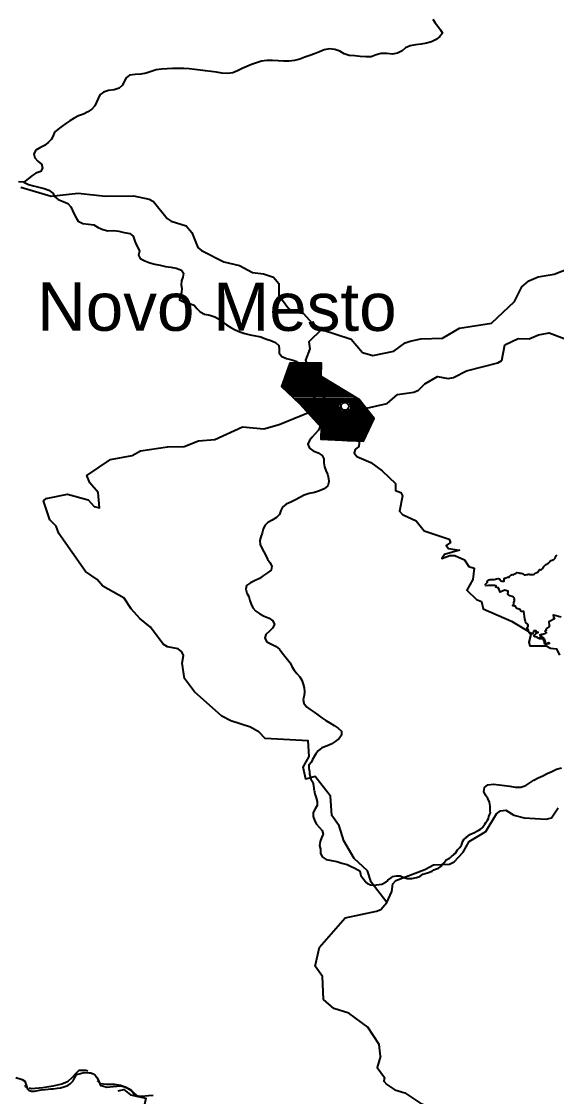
# Model space of a CAD drawing. Header units: metres. Extents: x 13.21 to 19.52, y 42.14 to 46.62.
# Drawn here: x 15.022 to 15.271, y 45.483 to 45.984 of the extents above; entities that cross this region are included whole.
import ezdxf

# ---------------------------------------------------------------- set-up
doc = ezdxf.new("R2010")
doc.units = ezdxf.units.M
doc.header["$MEASUREMENT"] = 0
for name, color, linetype in [('CESTE', 5, 'Continuous'), ('grad_ino', 252, 'Continuous'), ('hr', 9, 'Continuous'), ('naziv_ino', 252, 'Continuous'), ('PRUGE', 7, 'Continuous'), ('RIJEKE', 4, 'Continuous')]:
    doc.layers.add(name, color=color, linetype=linetype)
doc.styles.get("Standard").update_dxf_attribs({"font": 'arial.ttf'})

# ---------------------------------------------------------------- blocks, each defined once
blk = doc.blocks.new('*X62')
at = {"color": 0}
for p, q in [((15.14596, 45.82297), (15.16129, 45.82295)), ((15.14629, 45.82387), (15.1613, 45.82385)), ((15.14661, 45.82477), (15.16132, 45.82475)), ((15.144, 45.81758), (15.16286, 45.81755)), ((15.14433, 45.81847), (15.16138, 45.81845)), ((15.14466, 45.81937), (15.16123, 45.81935)), ((15.14498, 45.82027), (15.16124, 45.82025)), ((15.14531, 45.82117), (15.16126, 45.82115)), ((15.14564, 45.82207), (15.16127, 45.82205)), ((15.1427, 45.81398), (15.16881, 45.81394)), ((15.14302, 45.81488), (15.16732, 45.81484)), ((15.14335, 45.81578), (15.16584, 45.81575)), ((15.14359, 45.81308), (15.17029, 45.81304)), ((15.14368, 45.81668), (15.16435, 45.81665)), ((15.14454, 45.81218), (15.17178, 45.81214)), ((15.14548, 45.81128), (15.17327, 45.81124)), ((15.14643, 45.81037), (15.17475, 45.81033)), ((15.14738, 45.80947), (15.17624, 45.80943)), ((15.14832, 45.80857), (15.17772, 45.80853)), ((15.14927, 45.80767), (15.17903, 45.80763)), ((15.15021, 45.80677), (15.17974, 45.80673)), ((15.15116, 45.80587), (15.17032, 45.80584)), ((15.15199, 45.80497), (15.16966, 45.80494)), ((15.15281, 45.80407), (15.16974, 45.80404)), ((15.15363, 45.80317), (15.17068, 45.80314)), ((15.17368, 45.80314), (15.18256, 45.80312)), ((15.17406, 45.80584), (15.18044, 45.80583)), ((15.17463, 45.80404), (15.18185, 45.80402)), ((15.17471, 45.80493), (15.18115, 45.80492)), ((15.15445, 45.80227), (15.18326, 45.80222)), ((15.15527, 45.80136), (15.18397, 45.80132)), ((15.15609, 45.80046), (15.18468, 45.80042)), ((15.1569, 45.79956), (15.18538, 45.79952)), ((15.15772, 45.79866), (15.18568, 45.79862)), ((15.15854, 45.79776), (15.18526, 45.79772)), ((15.15936, 45.79686), (15.18484, 45.79682)), ((15.16018, 45.79596), (15.18442, 45.79592)), ((15.161, 45.79506), (15.184, 45.79502)), ((15.16111, 45.79326), (15.18316, 45.79322)), ((15.16113, 45.79416), (15.18358, 45.79412)), ((15.16102, 45.78966), (15.18148, 45.78963)), ((15.16104, 45.79056), (15.1819, 45.79053)), ((15.16107, 45.79146), (15.18232, 45.79143)), ((15.16109, 45.79236), (15.18274, 45.79233)), ((15.17329, 45.78874), (15.18106, 45.78873))]:
    blk.add_line(p, q, dxfattribs=at)

msp = doc.modelspace()

# ---------------------------------------------------------------- linework, layer by layer
at = {"layer": 'CESTE'}
msp.add_line((15.17014, 45.80347), (15.17571, 45.80175), dxfattribs=at)
for points in [[(15.02126, 45.90659), (15.03547, 45.90246), (15.04808, 45.90379), (15.06082, 45.90246), (15.07371, 45.90258), (15.08107, 45.90102), (15.08309, 45.89991), (15.08942, 45.89207), (15.09128, 45.89083), (15.09832, 45.88862), (15.10094, 45.88552), (15.1038, 45.87862), (15.10542, 45.87723), (15.11582, 45.87192), (15.12309, 45.87027), (15.12913, 45.86693), (15.13425, 45.86635), (15.1389, 45.8648), (15.14141, 45.86178), (15.1415, 45.85643), (15.14611, 45.85005), (15.1479, 45.84881), (15.15289, 45.8479), (15.15699, 45.84343), (15.16135, 45.84048)], [(15.16135, 45.84048), (15.17519, 45.83586), (15.18045, 45.82966), (15.18513, 45.82838), (15.19503, 45.83032), (15.20029, 45.8342), (15.2026, 45.83493), (15.20755, 45.836), (15.21769, 45.8364), (15.22555, 45.84103), (15.24051, 45.84339), (15.25121, 45.85351), (15.25463, 45.86027), (15.25784, 45.86307), (15.26217, 45.86499), (15.2697, 45.86621), (15.28318, 45.87148)], [(15.16135, 45.84048), (15.15541, 45.83471), (15.15586, 45.83136), (15.15391, 45.82619), (15.15504, 45.82279), (15.15241, 45.81594), (15.16126, 45.81213), (15.16223, 45.80885), (15.1669, 45.80706), (15.17014, 45.80347)], [(15.17571, 45.80175), (15.17836, 45.80165), (15.18224, 45.80374), (15.19195, 45.80599), (15.1967, 45.81023), (15.20425, 45.81121), (15.20644, 45.81216), (15.20935, 45.8151), (15.21524, 45.81849), (15.22025, 45.81765), (15.22274, 45.81802), (15.22887, 45.82118), (15.24345, 45.82488), (15.24525, 45.82605), (15.24662, 45.83323), (15.25282, 45.83617), (15.25792, 45.83611), (15.26237, 45.83792), (15.26737, 45.83884), (15.27421, 45.83628)], [(15.19174, 45.57375), (15.18443, 45.58321), (15.18278, 45.58845), (15.17659, 45.59419), (15.17169, 45.60246), (15.16961, 45.60949), (15.16606, 45.61423), (15.16555, 45.62317), (15.15841, 45.63235), (15.15404, 45.63122), (15.15272, 45.6367), (15.15555, 45.64163), (15.15517, 45.64893), (15.13503, 45.65014), (15.13224, 45.65296), (15.12832, 45.65528), (15.11904, 45.65834), (15.11498, 45.66052), (15.10225, 45.67171), (15.09752, 45.67801), (15.09651, 45.68517), (15.09711, 45.68872), (15.09628, 45.69041), (15.09455, 45.69177), (15.08966, 45.69278), (15.08766, 45.69394), (15.08171, 45.7019), (15.07667, 45.7059), (15.07264, 45.71047), (15.06947, 45.71535), (15.05943, 45.72101), (15.05694, 45.72409), (15.05146, 45.72777), (15.03901, 45.74544), (15.03778, 45.74894), (15.0349, 45.75184), (15.0319, 45.76072), (15.03314, 45.76182), (15.0431, 45.76384), (15.05263, 45.76111), (15.05539, 45.75809), (15.05789, 45.75746), (15.05734, 45.76452), (15.05341, 45.76903), (15.05208, 45.77242), (15.06312, 45.77993), (15.07311, 45.78176), (15.07709, 45.78391), (15.08968, 45.78584), (15.0973, 45.78602), (15.10409, 45.78856), (15.11171, 45.78927), (15.12459, 45.79516), (15.1345, 45.79421), (15.14167, 45.79628), (15.15951, 45.8035), (15.17014, 45.80347)], [(15.17571, 45.80175), (15.17779, 45.79847), (15.17883, 45.78773), (15.17871, 45.78597), (15.17691, 45.78456), (15.17646, 45.78298), (15.17773, 45.78132), (15.18426, 45.7785), (15.18961, 45.77462), (15.1957, 45.76881), (15.19582, 45.76544), (15.19824, 45.76451), (15.19897, 45.76293), (15.19768, 45.7559), (15.199, 45.75429), (15.20535, 45.75139), (15.20903, 45.74666), (15.22069, 45.74279), (15.2213, 45.74134), (15.21933, 45.73989), (15.22046, 45.7385), (15.22554, 45.73774), (15.21851, 45.73568), (15.21736, 45.73385), (15.2211, 45.73525), (15.22344, 45.73529), (15.22787, 45.73325), (15.22993, 45.73008), (15.2324, 45.72934), (15.2317, 45.72403), (15.22899, 45.71903), (15.23354, 45.71469), (15.2358, 45.71377), (15.23661, 45.71034), (15.24982, 45.70475), (15.25749, 45.69999), (15.2588, 45.6984), (15.25779, 45.6949), (15.25828, 45.69315), (15.26594, 45.69323), (15.26791, 45.69205), (15.27065, 45.69186), (15.27214, 45.68892)], [(15.19174, 45.57375), (15.19409, 45.57889), (15.19458, 45.58245), (15.19589, 45.58399), (15.20941, 45.58907), (15.21342, 45.5913), (15.22092, 45.59165), (15.22309, 45.59263), (15.22728, 45.59717), (15.23004, 45.60217), (15.23789, 45.60679), (15.24274, 45.61507), (15.2446, 45.61639), (15.2471, 45.61664), (15.25086, 45.61435), (15.25567, 45.6132), (15.26589, 45.61252), (15.26838, 45.61318), (15.27154, 45.6178)], [(15.18881, 45.50224), (15.18822, 45.50761), (15.1829, 45.51568), (15.17402, 45.52221), (15.16705, 45.52435), (15.16228, 45.52855), (15.16177, 45.5393), (15.15831, 45.54411), (15.16032, 45.55289), (15.17233, 45.56664), (15.18698, 45.56972), (15.18898, 45.57056), (15.19174, 45.57375)], [(15.18881, 45.50224), (15.18723, 45.49696), (15.19062, 45.49236), (15.19036, 45.49052), (15.19167, 45.489), (15.1955, 45.48659), (15.20015, 45.48511), (15.20758, 45.48016), (15.21658, 45.47677), (15.22459, 45.47233), (15.23383, 45.46921), (15.23729, 45.46657), (15.23955, 45.46571), (15.24967, 45.46484), (15.25145, 45.46349), (15.25178, 45.46187), (15.24469, 45.45982), (15.24777, 45.45683), (15.25632, 45.45313), (15.2608, 45.44587)], [(15.0667, 45.48612), (15.06933, 45.4867), (15.07236, 45.48423), (15.0795, 45.48266), (15.07799, 45.47545), (15.07792, 45.46832), (15.07973, 45.465), (15.08552, 45.46174), (15.08575, 45.45982), (15.08975, 45.45827), (15.09161, 45.45485), (15.0955, 45.45254), (15.10808, 45.43912), (15.11027, 45.43816), (15.11528, 45.43761), (15.11875, 45.43287), (15.12136, 45.43225), (15.12217, 45.43091), (15.12095, 45.42923), (15.11312, 45.42455), (15.1136, 45.42147)]]:
    msp.add_lwpolyline(points, dxfattribs=at)
at = {"layer": 'grad_ino'}
msp.add_lwpolyline([(15.15246, 45.82482), (15.14663, 45.82482), (15.14269, 45.81394), (15.15124, 45.80579), (15.15421, 45.80252), (15.16115, 45.79489), (15.16101, 45.78933), (15.18089, 45.78838), (15.18583, 45.79895), (15.18292, 45.80266), (15.17887, 45.80783), (15.16121, 45.81855), (15.16132, 45.82482)], close=True, dxfattribs=at)
msp.add_circle((15.17219, 45.8046), 0.0018, dxfattribs=at)
at = {"layer": 'hr'}
for points in [[(15.27294, 45.70654), (15.26925, 45.70748), (15.26915, 45.70745), (15.26937, 45.70654), (15.26979, 45.7058), (15.26753, 45.7045), (15.26713, 45.70429), (15.26724, 45.70289), (15.26739, 45.70279), (15.26732, 45.70252), (15.2674, 45.70242), (15.26729, 45.70231), (15.26728, 45.70224), (15.26712, 45.70189), (15.267, 45.7019), (15.26686, 45.7017), (15.26662, 45.7016), (15.26653, 45.70149), (15.26627, 45.70123), (15.26576, 45.70061), (15.26582, 45.70053), (15.26603, 45.70035), (15.26584, 45.70023), (15.26561, 45.70017), (15.26544, 45.70009), (15.26535, 45.7), (15.26578, 45.69957), (15.2659, 45.69944), (15.26599, 45.69935), (15.26567, 45.69911), (15.26542, 45.69892), (15.26522, 45.69883), (15.2643, 45.6985), (15.26389, 45.69852), (15.26352, 45.69843), (15.26333, 45.69823), (15.26302, 45.69839), (15.26291, 45.6983), (15.26294, 45.69813), (15.26313, 45.69799), (15.26374, 45.69773), (15.26374, 45.69765), (15.26383, 45.69761), (15.26386, 45.69753), (15.26404, 45.69732), (15.2637, 45.6971), (15.2637, 45.69705), (15.26295, 45.69687), (15.26269, 45.69688), (15.26267, 45.69681), (15.26297, 45.69675), (15.26375, 45.69671), (15.26397, 45.69679), (15.26413, 45.69693), (15.26431, 45.69699), (15.26457, 45.697), (15.26459, 45.69667), (15.2648, 45.69667), (15.26495, 45.69663), (15.26518, 45.69585), (15.26533, 45.69539), (15.26567, 45.69505), (15.26565, 45.69498), (15.26532, 45.69489), (15.26535, 45.69466), (15.26551, 45.69446), (15.26573, 45.69429), (15.26678, 45.69457), (15.26709, 45.69469), (15.26747, 45.69437), (15.26706, 45.69411), (15.26635, 45.69394), (15.26624, 45.69387), (15.26598, 45.69385), (15.26513, 45.69428), (15.26519, 45.69485), (15.26493, 45.69512), (15.26475, 45.69568), (15.26463, 45.69618), (15.26446, 45.69633), (15.26428, 45.69643), (15.26362, 45.69641), (15.26286, 45.6965), (15.26242, 45.69661), (15.2621, 45.6968), (15.26182, 45.69705), (15.2615, 45.69718), (15.26076, 45.69735), (15.26031, 45.69767), (15.26023, 45.69786), (15.26038, 45.69819), (15.26047, 45.69818), (15.26068, 45.69844), (15.26083, 45.69851), (15.26122, 45.69908), (15.26115, 45.6993), (15.26139, 45.69927), (15.26161, 45.69928), (15.26184, 45.69933), (15.26217, 45.69941), (15.26215, 45.6995), (15.26175, 45.69947), (15.26118, 45.6995), (15.26121, 45.6996), (15.26134, 45.6998), (15.26126, 45.70023), (15.26103, 45.70016), (15.26068, 45.70015), (15.26037, 45.70014), (15.26015, 45.70018), (15.26007, 45.70007), (15.26006, 45.69995), (15.26002, 45.69985), (15.25999, 45.69967), (15.25994, 45.69961), (15.25983, 45.69934), (15.25974, 45.69916), (15.25948, 45.69881), (15.2587, 45.69907), (15.25842, 45.69919), (15.25825, 45.6993), (15.25816, 45.69939), (15.25798, 45.69956), (15.25762, 45.69988), (15.25744, 45.70001), (15.25754, 45.70009), (15.25764, 45.70027), (15.25744, 45.70106), (15.25733, 45.70119), (15.25722, 45.70123), (15.25707, 45.70132), (15.25706, 45.70141), (15.25707, 45.70156), (15.25715, 45.70181), (15.25746, 45.70224), (15.25732, 45.70231), (15.25747, 45.70242), (15.25746, 45.7025), (15.25749, 45.70256), (15.2573, 45.70271), (15.25735, 45.70283), (15.25744, 45.70286), (15.25752, 45.70298), (15.25731, 45.70321), (15.25714, 45.70334), (15.25693, 45.70351), (15.25692, 45.70357), (15.25669, 45.70361), (15.2566, 45.7037), (15.25626, 45.70429), (15.25601, 45.70571), (15.25548, 45.70922), (15.25528, 45.7092), (15.25493, 45.70923), (15.25477, 45.70915), (15.25468, 45.70914), (15.25435, 45.70924), (15.25416, 45.70939), (15.25413, 45.70947), (15.25404, 45.70955), (15.25392, 45.70982), (15.2539, 45.70996), (15.25369, 45.71013), (15.25347, 45.71019), (15.25316, 45.71032), (15.25286, 45.71036), (15.25268, 45.71045), (15.25233, 45.71051), (15.25197, 45.7109), (15.25194, 45.71105), (15.25182, 45.71116), (15.25174, 45.71138), (15.25156, 45.71162), (15.25144, 45.71166), (15.25123, 45.71165), (15.25097, 45.7118), (15.2504, 45.71186), (15.25031, 45.71183), (15.25036, 45.71195), (15.25046, 45.71206), (15.25082, 45.71272), (15.25087, 45.71342), (15.2511, 45.71409), (15.25109, 45.7144), (15.25104, 45.71446), (15.25109, 45.71487), (15.25095, 45.71559), (15.25076, 45.71583), (15.25012, 45.71617), (15.24892, 45.71639), (15.24835, 45.7168), (15.24822, 45.71698), (15.24808, 45.71713), (15.248, 45.71749), (15.24825, 45.71789), (15.24822, 45.71859), (15.24647, 45.71904), (15.24451, 45.7182), (15.24402, 45.71939), (15.2435, 45.72017), (15.24244, 45.72057), (15.24259, 45.72105), (15.24196, 45.72123), (15.24116, 45.7212), (15.23899, 45.72134), (15.2378, 45.7211), (15.23768, 45.72184), (15.23793, 45.72228), (15.23854, 45.72288), (15.23843, 45.72313), (15.23865, 45.72337), (15.23867, 45.72352), (15.23888, 45.72373), (15.23919, 45.72384), (15.23939, 45.72398), (15.23989, 45.72411), (15.24058, 45.72409), (15.24101, 45.72401), (15.24169, 45.72403), (15.24232, 45.72415), (15.24283, 45.7243), (15.24349, 45.72449), (15.24415, 45.72439), (15.24441, 45.72413), (15.24476, 45.72346), (15.24502, 45.72338), (15.24545, 45.72322), (15.24629, 45.72331), (15.24637, 45.72358), (15.24632, 45.72397), (15.2463, 45.72436), (15.24643, 45.72462), (15.24679, 45.72466), (15.24717, 45.72484), (15.24785, 45.7251), (15.24819, 45.7251), (15.24849, 45.72519), (15.24862, 45.72523), (15.24887, 45.72545), (15.24913, 45.7258), (15.24956, 45.72615), (15.24981, 45.72624), (15.25007, 45.72633), (15.25065, 45.72625), (15.25085, 45.72635), (15.25139, 45.72663), (15.25198, 45.72694), (15.25242, 45.72737), (15.25338, 45.72718), (15.2536, 45.72706), (15.25388, 45.72699), (15.25418, 45.72699), (15.25482, 45.7269), (15.25515, 45.72668), (15.25537, 45.72657), (15.2556, 45.72628), (15.25628, 45.72629), (15.25684, 45.72635), (15.2573, 45.72646), (15.25757, 45.72654), (15.25798, 45.72651), (15.25823, 45.72646), (15.25875, 45.7264), (15.25911, 45.72635), (15.25978, 45.72643), (15.2603, 45.72657), (15.26085, 45.72698), (15.26161, 45.72729), (15.26198, 45.72743), (15.26204, 45.72756), (15.26236, 45.72781), (15.26259, 45.72839), (15.26311, 45.72879), (15.26337, 45.72864), (15.26364, 45.72864), (15.26395, 45.72889), (15.2644, 45.72917), (15.26444, 45.72945), (15.2647, 45.7297), (15.26471, 45.72998), (15.26498, 45.73021), (15.26519, 45.7305), (15.26569, 45.73101), (15.26628, 45.73123), (15.2666, 45.73147), (15.26702, 45.73167), (15.26732, 45.73198), (15.26742, 45.73216), (15.26763, 45.73231), (15.26781, 45.73256), (15.26808, 45.73287), (15.26822, 45.73294), (15.26876, 45.73305), (15.26903, 45.73318), (15.26932, 45.73329), (15.27006, 45.734), (15.27012, 45.73419), (15.27054, 45.73508), (15.27103, 45.73537)], [(15.01893, 45.49234), (15.02196, 45.49135), (15.02312, 45.49055), (15.0245, 45.4869), (15.02522, 45.48628), (15.02635, 45.48588), (15.02766, 45.48597), (15.02931, 45.48631), (15.03083, 45.48656), (15.03262, 45.48664), (15.03538, 45.48701), (15.03635, 45.48709), (15.03833, 45.48737), (15.03973, 45.48756), (15.04137, 45.48795), (15.04316, 45.48863), (15.04434, 45.48935), (15.04564, 45.49072), (15.04637, 45.49202), (15.04689, 45.49313), (15.0473, 45.49366), (15.04841, 45.49405), (15.05085, 45.4946), (15.05314, 45.49454), (15.05399, 45.49449), (15.05501, 45.494), (15.05595, 45.4934), (15.05677, 45.49231), (15.05775, 45.49028), (15.05807, 45.48933), (15.05829, 45.48893), (15.05849, 45.48865), (15.05938, 45.48835), (15.0613, 45.48787), (15.06277, 45.48792), (15.06754, 45.48839), (15.06848, 45.48833), (15.06962, 45.48799), (15.07179, 45.48696), (15.07285, 45.48622), (15.07358, 45.48545), (15.07496, 45.48427), (15.07583, 45.48337)]]:
    msp.add_lwpolyline(points, dxfattribs=at)
at = {"layer": 'PRUGE'}
for points in [[(15.21319, 45.9848), (15.21419, 45.98313), (15.21544, 45.98156), (15.2167, 45.97994), (15.21761, 45.97827), (15.21647, 45.97671), (15.21465, 45.97535), (15.21259, 45.97427), (15.21018, 45.97364), (15.20766, 45.97321), (15.20512, 45.97288), (15.20255, 45.97249), (15.20047, 45.97155), (15.1988, 45.97014), (15.19675, 45.96898), (15.19436, 45.96863), (15.19175, 45.96894), (15.19175, 45.96894), (15.18915, 45.96883), (15.18676, 45.9682), (15.18449, 45.96736), (15.18191, 45.96737), (15.17932, 45.96752), (15.17675, 45.96773), (15.17416, 45.96797), (15.17193, 45.96877), (15.16988, 45.96989), (15.16758, 45.97078), (15.16508, 45.971), (15.16508, 45.971), (15.16255, 45.97056), (15.16033, 45.96963), (15.1581, 45.96871), (15.15583, 45.96787), (15.15349, 45.9671), (15.15117, 45.96629), (15.14881, 45.96558), (15.14626, 45.96526), (15.14369, 45.96526), (15.14111, 45.96542), (15.13853, 45.96553), (15.13593, 45.96555), (15.13593, 45.96555), (15.1334, 45.96531), (15.13106, 45.96453), (15.12878, 45.96369), (15.12655, 45.96278), (15.12436, 45.96182), (15.12224, 45.96077), (15.12006, 45.95986), (15.11749, 45.95951), (15.11497, 45.95972), (15.11245, 45.96019), (15.1099, 45.96045), (15.10735, 45.96076), (15.10482, 45.9611), (15.10228, 45.96143), (15.09973, 45.96172), (15.09716, 45.96188), (15.09458, 45.96185), (15.09199, 45.96183), (15.08941, 45.96177), (15.08941, 45.96177), (15.08683, 45.96164), (15.08433, 45.96122), (15.08193, 45.96056), (15.07967, 45.95966), (15.07719, 45.95928), (15.07459, 45.95912), (15.07195, 45.95883), (15.07039, 45.95757), (15.06946, 45.95581), (15.06866, 45.95408), (15.06704, 45.95271), (15.06477, 45.95188), (15.06216, 45.95168), (15.05977, 45.95094), (15.05808, 45.94966), (15.05732, 45.9479), (15.05661, 45.94617), (15.05572, 45.94448), (15.05442, 45.94292), (15.05259, 45.94166), (15.05045, 45.94065), (15.04817, 45.93981), (15.04608, 45.93874), (15.04412, 45.93757), (15.04226, 45.93633), (15.04051, 45.935), (15.03877, 45.93367), (15.03706, 45.93232), (15.03631, 45.93062), (15.03546, 45.92891), (15.03409, 45.92739), (15.03227, 45.92612), (15.03019, 45.92501), (15.02829, 45.92385), (15.02744, 45.9221), (15.02782, 45.92038), (15.02918, 45.9188), (15.03095, 45.91741), (15.03148, 45.91568), (15.03065, 45.91402), (15.02829, 45.91319), (15.02639, 45.91198), (15.02476, 45.91058), (15.02275, 45.90892)], [(15.02275, 45.90892), (15.02019, 45.90915)], [(15.02275, 45.90892), (15.02494, 45.90796), (15.02727, 45.90721), (15.02972, 45.90663), (15.03219, 45.90608), (15.03443, 45.9052), (15.03626, 45.90392), (15.03711, 45.90219), (15.03864, 45.90087), (15.04098, 45.90001), (15.04316, 45.89899), (15.0446, 45.89758), (15.04535, 45.89582), (15.04618, 45.89412), (15.04701, 45.89239), (15.04807, 45.89077), (15.05026, 45.88982), (15.05278, 45.88937), (15.05532, 45.88911), (15.05728, 45.88794), (15.05943, 45.88695), (15.0619, 45.88641), (15.06448, 45.88645), (15.067, 45.88618), (15.06941, 45.88551), (15.07201, 45.88502), (15.0736, 45.88383), (15.07425, 45.88201), (15.07491, 45.88027), (15.07577, 45.87857), (15.07662, 45.87688), (15.07613, 45.87504), (15.07693, 45.87351), (15.07905, 45.87235), (15.08133, 45.87151), (15.08373, 45.87085), (15.08619, 45.87031), (15.08867, 45.8698), (15.09118, 45.86939), (15.09367, 45.86894), (15.09611, 45.8681), (15.09705, 45.86664), (15.09676, 45.86475), (15.09607, 45.86301), (15.09593, 45.86124), (15.09623, 45.85944), (15.09613, 45.85764), (15.09551, 45.85583), (15.09524, 45.85418), (15.09733, 45.85308), (15.09983, 45.85245), (15.1021, 45.85178), (15.10331, 45.85017), (15.10485, 45.8487), (15.10682, 45.84757), (15.10929, 45.84701), (15.11163, 45.84625), (15.11372, 45.84522), (15.11531, 45.84379), (15.11715, 45.84254), (15.11917, 45.84142), (15.12118, 45.84028), (15.12334, 45.8393), (15.12566, 45.83853), (15.12813, 45.83799), (15.13061, 45.8375), (15.13304, 45.83694), (15.1353, 45.83607), (15.13765, 45.83529), (15.13984, 45.83438), (15.14147, 45.83293), (15.14159, 45.8312), (15.14158, 45.8294), (15.14282, 45.82778), (15.14504, 45.82696), (15.14751, 45.82632), (15.14979, 45.82545), (15.1509, 45.82386), (15.15109, 45.82205), (15.15053, 45.82027), (15.14965, 45.81858), (15.14903, 45.81684), (15.14901, 45.81503), (15.15002, 45.81339), (15.15171, 45.81202), (15.15382, 45.81097), (15.15611, 45.8101), (15.15807, 45.80899), (15.15941, 45.80742), (15.16006, 45.80569), (15.16003, 45.8039), (15.15952, 45.80212), (15.15953, 45.80031), (15.16001, 45.79855), (15.16073, 45.79683), (15.16058, 45.79503), (15.15976, 45.79334), (15.1584, 45.79179), (15.15696, 45.79029), (15.15571, 45.7887), (15.15497, 45.78699), (15.15573, 45.78525), (15.15743, 45.78395), (15.15968, 45.783), (15.16165, 45.78176), (15.16247, 45.78017), (15.16247, 45.77832), (15.16276, 45.77653), (15.16333, 45.77478), (15.16405, 45.77305), (15.16451, 45.77128), (15.16466, 45.76946), (15.16423, 45.76771), (15.16257, 45.76633), (15.16044, 45.76533), (15.15805, 45.76463), (15.15559, 45.76408), (15.15329, 45.76329), (15.15118, 45.76225), (15.1492, 45.76111), (15.14707, 45.7601), (15.14491, 45.75913), (15.14314, 45.7578), (15.14233, 45.75613), (15.14181, 45.75437), (15.14038, 45.75286), (15.1384, 45.75172), (15.13634, 45.75065), (15.13485, 45.74916), (15.13412, 45.74747), (15.13374, 45.74567), (15.13307, 45.74393), (15.13264, 45.74214), (15.13269, 45.74037), (15.13351, 45.73865), (15.13445, 45.73698), (15.1354, 45.7353), (15.13622, 45.7336), (15.13731, 45.73195), (15.13817, 45.73028), (15.13784, 45.72847), (15.13623, 45.72712), (15.13432, 45.72587), (15.1325, 45.72459), (15.13036, 45.72361), (15.12823, 45.72257), (15.12638, 45.72129), (15.12601, 45.71957), (15.12654, 45.71778), (15.12747, 45.71609), (15.12799, 45.71433), (15.12854, 45.71257), (15.12933, 45.71086), (15.13071, 45.70933), (15.13253, 45.70807), (15.13468, 45.70707), (15.13688, 45.70608), (15.1386, 45.70478), (15.13942, 45.70305), (15.13855, 45.7014), (15.137, 45.69991), (15.1354, 45.69851), (15.13494, 45.69669), (15.13589, 45.69513), (15.13798, 45.69397), (15.14013, 45.69294), (15.14177, 45.69161), (15.14294, 45.68999), (15.14418, 45.68841), (15.14545, 45.68685), (15.14668, 45.68527), (15.14754, 45.68357), (15.14858, 45.68194), (15.14984, 45.68037), (15.15117, 45.67882), (15.15215, 45.67716), (15.15276, 45.67541), (15.15323, 45.67364), (15.15339, 45.67185), (15.15328, 45.67005), (15.15284, 45.66826), (15.15314, 45.6665), (15.1543, 45.66488), (15.15604, 45.66356), (15.15785, 45.66228), (15.15967, 45.66101), (15.16148, 45.65974), (15.16335, 45.6585), (15.16526, 45.65729), (15.16718, 45.6561), (15.1691, 45.65485), (15.17065, 45.65347), (15.17062, 45.65164), (15.16946, 45.65007), (15.16771, 45.64871), (15.16584, 45.64747), (15.16365, 45.64654), (15.16144, 45.64565), (15.1597, 45.64431), (15.15864, 45.64289), (15.15704, 45.64024), (15.15643, 45.63887), (15.15538, 45.63765), (15.15541, 45.63629), (15.15566, 45.63478), (15.15569, 45.63342), (15.15639, 45.63116), (15.15729, 45.62981), (15.15754, 45.62815), (15.15778, 45.6268), (15.1578, 45.62629), (15.15787, 45.62606), (15.15828, 45.62428), (15.15888, 45.62252), (15.15934, 45.62076), (15.15925, 45.61896), (15.15835, 45.61728), (15.15743, 45.61562), (15.15748, 45.61381), (15.15798, 45.61204), (15.1589, 45.61037), (15.16023, 45.60882), (15.16156, 45.60723), (15.16215, 45.60558), (15.16129, 45.60384), (15.16064, 45.60208), (15.16043, 45.60031), (15.16078, 45.59852), (15.16084, 45.59667), (15.16155, 45.59502), (15.16351, 45.5938), (15.16595, 45.59329), (15.16843, 45.59279), (15.17081, 45.59211), (15.17318, 45.59143), (15.17353, 45.59134), (15.17415, 45.591), (15.1748, 45.5907), (15.17677, 45.58966), (15.17851, 45.58878), (15.17916, 45.58849), (15.17942, 45.58697), (15.17964, 45.58637), (15.18054, 45.58502), (15.1812, 45.58428), (15.18209, 45.58308), (15.18275, 45.58263), (15.18406, 45.58189), (15.186, 45.58176), (15.18685, 45.58193), (15.18939, 45.58226), (15.19146, 45.5833), (15.19193, 45.58365), (15.19219, 45.5841), (15.19368, 45.58517), (15.19453, 45.58578), (15.19625, 45.5861), (15.19625, 45.5861), (15.19797, 45.58612), (15.19971, 45.58538), (15.20123, 45.58495), (15.20338, 45.58497), (15.20552, 45.58544), (15.20702, 45.58592), (15.20851, 45.58699), (15.21064, 45.58762), (15.21278, 45.5884), (15.21363, 45.58901), (15.21491, 45.58948), (15.21577, 45.58979), (15.21686, 45.59045), (15.21702, 45.59065), (15.21753, 45.5914), (15.21805, 45.59193), (15.21847, 45.59239), (15.21879, 45.59269), (15.21909, 45.59321), (15.21941, 45.59359), (15.21993, 45.59397), (15.22077, 45.59428), (15.2214, 45.59466), (15.22182, 45.59519), (15.22266, 45.59579), (15.22308, 45.59632), (15.2237, 45.59678), (15.22411, 45.59746), (15.22463, 45.59821), (15.22505, 45.59866), (15.22567, 45.59934), (15.2265, 45.60048), (15.227, 45.6019), (15.2271, 45.60228), (15.22762, 45.60303), (15.22835, 45.60371), (15.22886, 45.60431), (15.2295, 45.60469), (15.23044, 45.60538), (15.23139, 45.60584), (15.23255, 45.60637), (15.23361, 45.6069), (15.23455, 45.60744), (15.23529, 45.60789), (15.23592, 45.60835), (15.23623, 45.60872), (15.23696, 45.60963), (15.23736, 45.61024), (15.23778, 45.61099), (15.23809, 45.61137), (15.23861, 45.61204), (15.23902, 45.61287), (15.23921, 45.61384), (15.23952, 45.61459), (15.23992, 45.6155), (15.2399, 45.61639), (15.23991, 45.61745), (15.23984, 45.61861), (15.2395, 45.62039), (15.23869, 45.6221), (15.23767, 45.62377), (15.23688, 45.62545), (15.23714, 45.62733), (15.2388, 45.62852), (15.24141, 45.62889), (15.24141, 45.62889), (15.24395, 45.62857), (15.24648, 45.62821), (15.24899, 45.62784), (15.25151, 45.62739), (15.25405, 45.62747), (15.25643, 45.62813), (15.25823, 45.62942), (15.26012, 45.63065), (15.26213, 45.63177), (15.26434, 45.63269), (15.26644, 45.63372), (15.26851, 45.63478), (15.27066, 45.63578), (15.27306, 45.63635)]]:
    msp.add_lwpolyline(points, dxfattribs=at)
at = {"layer": 'RIJEKE'}
for points in [[(15.05245, 45.49522), (15.05157, 45.49557), (15.04831, 45.49559), (15.04831, 45.49559), (15.04699, 45.49423), (15.04533, 45.49241), (15.04302, 45.49034), (15.0404, 45.48922), (15.03615, 45.48832), (15.03156, 45.48744), (15.02636, 45.487), (15.02517, 45.48738)], [(15.02445, 45.48761), (15.02343, 45.48794), (15.02334, 45.48851)], [(15.08294, 45.48385), (15.08079, 45.4837), (15.07752, 45.48349), (15.07458, 45.48373), (15.07267, 45.48627), (15.07039, 45.48765), (15.0678, 45.4886), (15.06487, 45.48907), (15.06127, 45.48909), (15.05835, 45.48934), (15.05706, 45.49082)]]:
    msp.add_lwpolyline(points, dxfattribs=at)

# ---------------------------------------------------------------- block references
at = {"layer": 'grad_ino'}
msp.add_blockref('*X62', (0, 0), dxfattribs=at)

# ---------------------------------------------------------------- texts
at = {"layer": 'naziv_ino'}
msp.add_text('Novo Mesto', height=0.022458, rotation=359.9755, dxfattribs=at).set_placement((15.02891, 45.83984))

doc.saveas('drawing.dxf')
